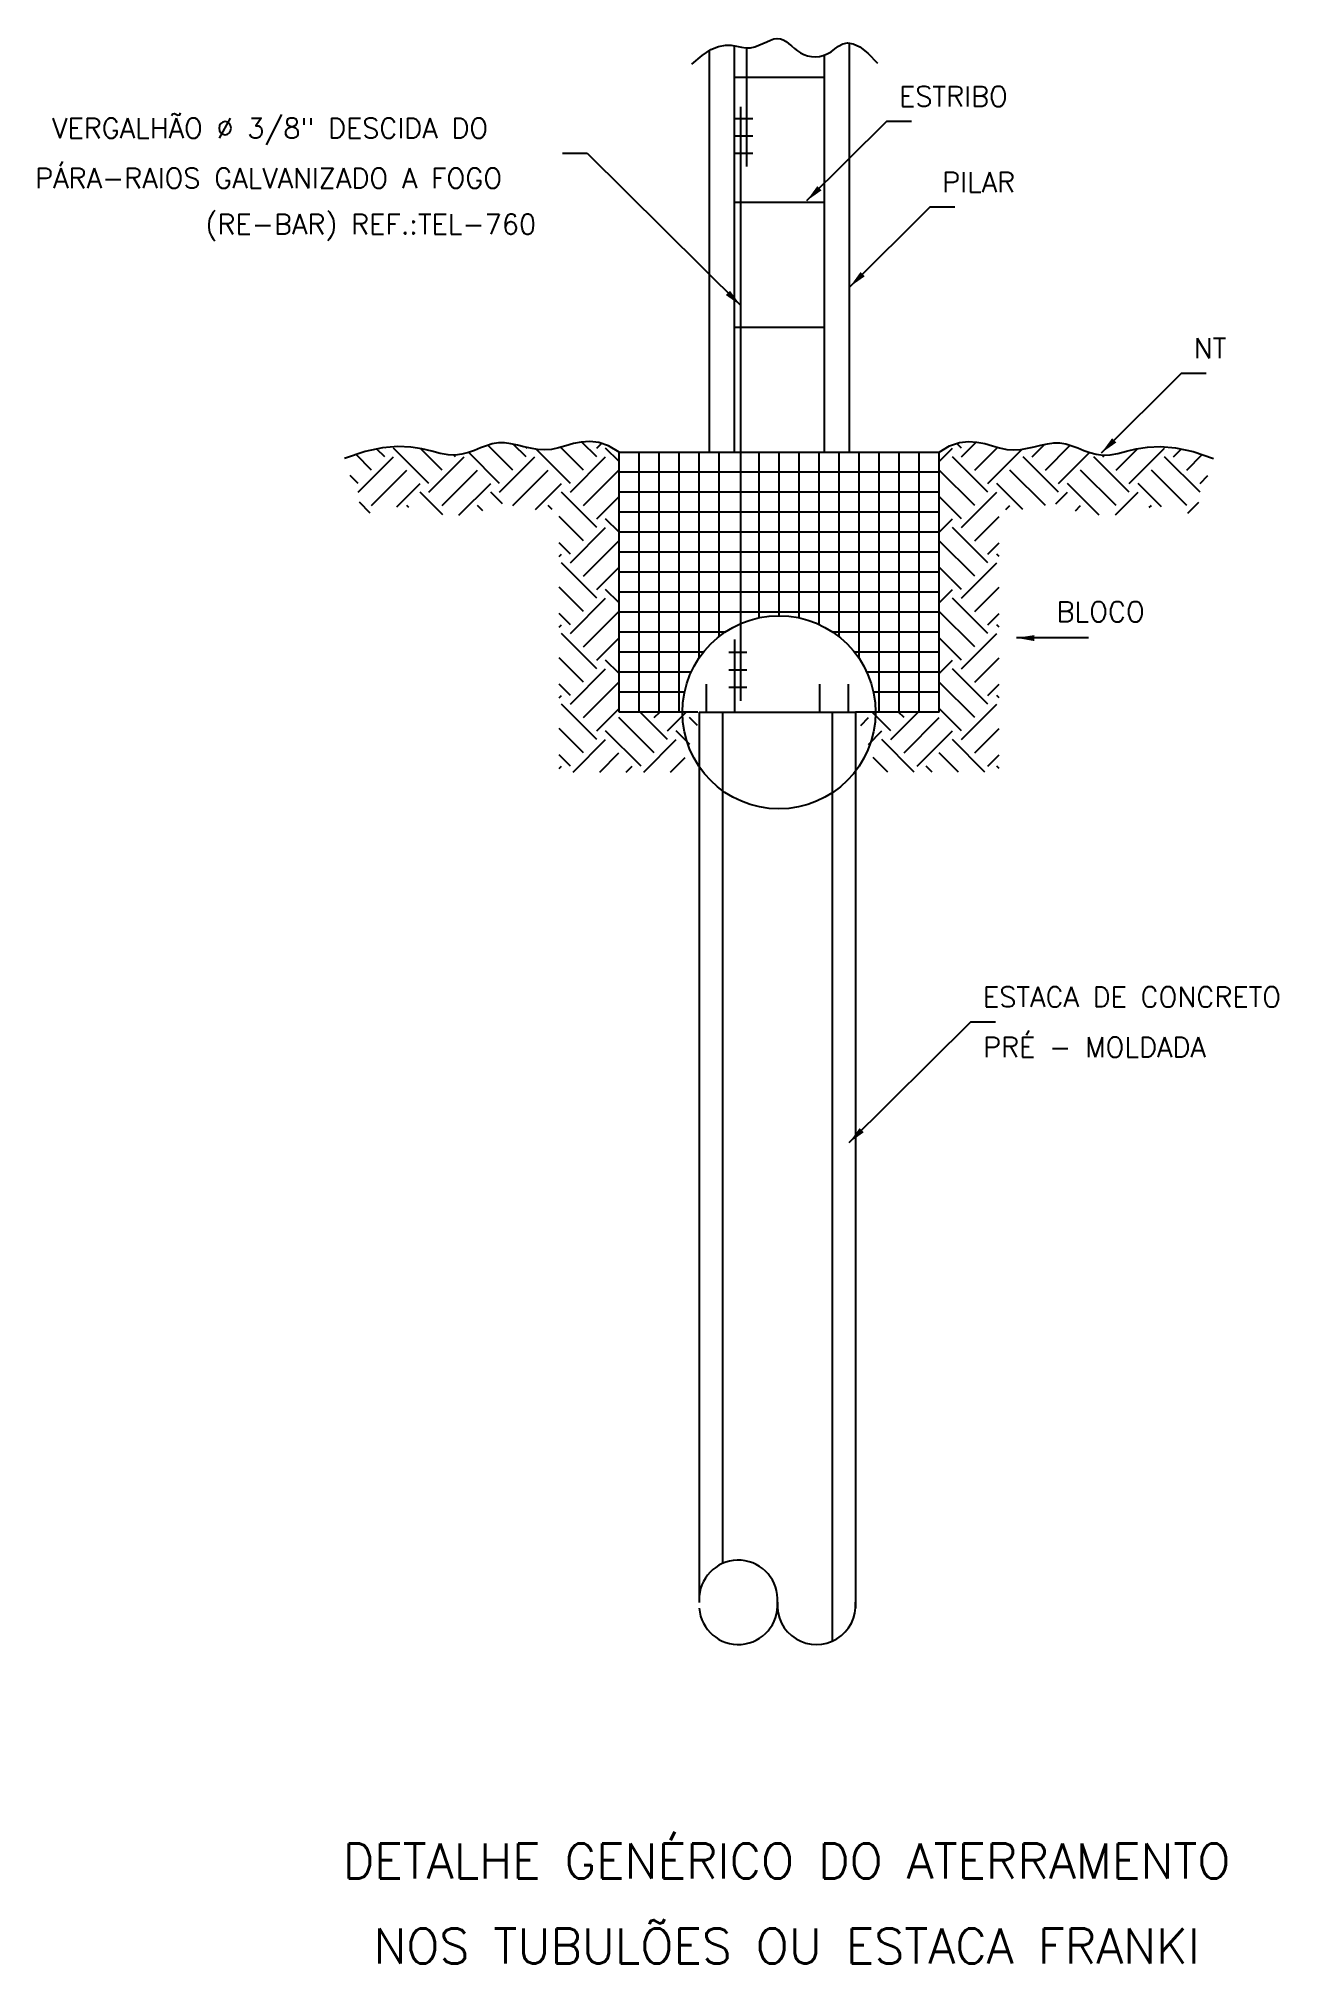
# Model space of a CAD drawing. Header units: millimetres. Extents: x -5913.5 to -5901.1, y -4395 to -4375.8.
import ezdxf
from ezdxf.enums import TextEntityAlignment as Align

# ---------------------------------------------------------------- set-up
doc = ezdxf.new("R2010")
doc.units = ezdxf.units.MM
doc.header["$LTSCALE"] = 10
doc.linetypes.add('ACAD_ISO02W100', pattern=[15, 12, -3])
doc.layers.add('Termotécnica', color=7, linetype='Continuous')
doc.styles.add('r140', font='romans.shx')
doc.styles.add('r80', font='romans.shx')

# ---------------------------------------------------------------- blocks, each defined once
blk = doc.blocks.new('*X1')
at = {"color": 0}
for p, q in [((5637.83, 3141.74), (5639.18, 3143.09)), ((5640.06, 3143.09), (5639.6, 3143.55)), ((5640.06, 3142.21), (5641.55, 3143.69)), ((5641.39, 3140.88), (5643.67, 3143.16)), ((5642.71, 3139.55), (5646.14, 3142.98)), ((5647.13, 3143.09), (5647.06, 3143.16)), ((5647.13, 3142.21), (5648.38, 3143.45)), ((5648.46, 3140.88), (5650.95, 3143.37)), ((5649.78, 3139.55), (5652.88, 3142.65)), ((5655.53, 3140.88), (5657.66, 3143.02)), ((5656.85, 3139.55), (5660.39, 3143.09)), ((5661.27, 3143.09), (5661.23, 3143.13)), ((5661.27, 3142.21), (5662.06, 3142.99)), ((5641.39, 3137.34), (5637.85, 3140.88)), ((5642.71, 3138.67), (5639.18, 3142.21)), ((5648.46, 3137.34), (5644.92, 3140.88)), ((5649.78, 3138.67), (5646.25, 3142.21)), ((5655.53, 3137.34), (5651.99, 3140.88)), ((5656.85, 3138.67), (5653.32, 3142.21)), ((5654.2, 3142.21), (5654.38, 3142.38)), ((5662.6, 3137.34), (5659.06, 3140.88)), ((5663.93, 3138.67), (5660.39, 3142.21)), ((5662.6, 3140.88), (5664.15, 3142.43)), ((5646.19, 3136.96), (5643.6, 3139.55)), ((5653.85, 3136.37), (5650.67, 3139.55)), ((5660.08, 3137.21), (5657.74, 3139.55)), ((5663.93, 3139.55), (5664.72, 3140.35)), ((5640.06, 3136.02), (5637.83, 3138.25)), ((5637.83, 3137.32), (5637.85, 3137.34)), ((5640.06, 3135.13), (5643.6, 3138.67)), ((5644.52, 3136.94), (5644.92, 3137.34)), ((5649.51, 3137.51), (5650.67, 3138.67)), ((5651.47, 3136.82), (5651.99, 3137.34)), ((5655.48, 3136.41), (5657.74, 3138.67)), ((5658.85, 3137.13), (5659.06, 3137.34)), ((5662.72, 3136.58), (5663.81, 3137.67)), ((5637.83, 3134.67), (5639.18, 3136.02)), ((5642.71, 3131.6), (5639.18, 3135.13)), ((5641.39, 3133.81), (5643.83, 3136.25)), ((5641.39, 3130.27), (5637.85, 3133.81)), ((5642.71, 3132.48), (5643.83, 3133.6)), ((5640.06, 3128.95), (5637.83, 3131.18)), ((5640.06, 3128.06), (5643.6, 3131.6)), ((5643.83, 3132.25), (5643.6, 3132.48)), ((5637.83, 3130.25), (5637.85, 3130.27)), ((5641.39, 3126.74), (5643.83, 3129.18)), ((5637.83, 3127.6), (5639.18, 3128.95)), ((5642.71, 3124.53), (5639.18, 3128.06)), ((5641.39, 3123.2), (5637.85, 3126.74)), ((5642.71, 3125.41), (5643.83, 3126.53)), ((5643.83, 3125.18), (5643.6, 3125.41)), ((5640.06, 3121.88), (5637.83, 3124.11)), ((5640.06, 3120.99), (5643.6, 3124.53)), ((5637.83, 3123.18), (5637.85, 3123.2)), ((5637.83, 3120.53), (5639.18, 3121.88)), ((5641.39, 3119.67), (5643.83, 3122.11)), ((5641.39, 3116.13), (5637.85, 3119.67)), ((5642.71, 3117.46), (5639.18, 3120.99)), ((5642.71, 3118.34), (5643.83, 3119.46)), ((5643.83, 3118.11), (5643.6, 3118.34)), ((5629.99, 3115.34), (5630.78, 3116.13)), ((5632.99, 3114.81), (5631.12, 3116.68)), ((5632.99, 3113.92), (5635.74, 3116.68)), ((5634.32, 3116.13), (5633.77, 3116.68)), ((5634.32, 3112.6), (5637.85, 3116.13)), ((5640.06, 3114.81), (5637.83, 3117.04)), ((5640.06, 3113.92), (5643.6, 3117.46)), ((5630.75, 3113.45), (5632.11, 3114.81)), ((5635.35, 3110.68), (5632.11, 3113.92)), ((5635.64, 3111.27), (5639.18, 3114.81)), ((5642.42, 3110.68), (5639.18, 3113.92)), ((5641.39, 3112.6), (5643.83, 3115.04)), ((5632.7, 3110.68), (5631.23, 3112.14)), ((5639.77, 3110.68), (5637.85, 3112.6)), ((5642.71, 3111.27), (5643.83, 3112.39)), ((5637.12, 3110.68), (5636.52, 3111.27)), ((5643.83, 3111.04), (5643.6, 3111.27))]:
    blk.add_line(p, q, dxfattribs=at)
blk = doc.blocks.new('*X2')
at = {"color": 0}
for p, q in [((5637.83, 3141.74), (5639.18, 3143.09)), ((5640.06, 3143.09), (5639.6, 3143.55)), ((5640.06, 3142.21), (5641.55, 3143.69)), ((5641.39, 3140.88), (5643.67, 3143.16)), ((5642.71, 3139.55), (5646.14, 3142.98)), ((5647.13, 3143.09), (5647.06, 3143.16)), ((5647.13, 3142.21), (5648.38, 3143.45)), ((5648.46, 3140.88), (5650.95, 3143.37)), ((5649.78, 3139.55), (5652.88, 3142.65)), ((5655.53, 3140.88), (5657.66, 3143.02)), ((5656.85, 3139.55), (5660.39, 3143.09)), ((5661.27, 3143.09), (5661.23, 3143.13)), ((5661.27, 3142.21), (5662.06, 3142.99)), ((5641.39, 3137.34), (5637.85, 3140.88)), ((5642.71, 3138.67), (5639.18, 3142.21)), ((5648.46, 3137.34), (5644.92, 3140.88)), ((5649.78, 3138.67), (5646.25, 3142.21)), ((5655.53, 3137.34), (5651.99, 3140.88)), ((5656.85, 3138.67), (5653.32, 3142.21)), ((5654.2, 3142.21), (5654.38, 3142.38)), ((5662.6, 3137.34), (5659.06, 3140.88)), ((5663.93, 3138.67), (5660.39, 3142.21)), ((5662.6, 3140.88), (5664.15, 3142.43)), ((5646.19, 3136.96), (5643.6, 3139.55)), ((5653.85, 3136.37), (5650.67, 3139.55)), ((5660.08, 3137.21), (5657.74, 3139.55)), ((5663.93, 3139.55), (5664.72, 3140.35)), ((5640.06, 3136.02), (5637.83, 3138.25)), ((5637.83, 3137.32), (5637.85, 3137.34)), ((5640.06, 3135.13), (5643.6, 3138.67)), ((5644.52, 3136.94), (5644.92, 3137.34)), ((5649.51, 3137.51), (5650.67, 3138.67)), ((5651.47, 3136.82), (5651.99, 3137.34)), ((5655.48, 3136.41), (5657.74, 3138.67)), ((5658.85, 3137.13), (5659.06, 3137.34)), ((5662.72, 3136.58), (5663.81, 3137.67)), ((5637.83, 3134.67), (5639.18, 3136.02)), ((5642.71, 3131.6), (5639.18, 3135.13)), ((5641.39, 3133.81), (5643.83, 3136.25)), ((5641.39, 3130.27), (5637.85, 3133.81)), ((5642.71, 3132.48), (5643.83, 3133.6)), ((5640.06, 3128.95), (5637.83, 3131.18)), ((5640.06, 3128.06), (5643.6, 3131.6)), ((5643.83, 3132.25), (5643.6, 3132.48)), ((5637.83, 3130.25), (5637.85, 3130.27)), ((5641.39, 3126.74), (5643.83, 3129.18)), ((5637.83, 3127.6), (5639.18, 3128.95)), ((5642.71, 3124.53), (5639.18, 3128.06)), ((5641.39, 3123.2), (5637.85, 3126.74)), ((5642.71, 3125.41), (5643.83, 3126.53)), ((5643.83, 3125.18), (5643.6, 3125.41)), ((5640.06, 3121.88), (5637.83, 3124.11)), ((5640.06, 3120.99), (5643.6, 3124.53)), ((5637.83, 3123.18), (5637.85, 3123.2)), ((5637.83, 3120.53), (5639.18, 3121.88)), ((5641.39, 3119.67), (5643.83, 3122.11)), ((5641.39, 3116.13), (5637.85, 3119.67)), ((5642.71, 3117.46), (5639.18, 3120.99)), ((5642.71, 3118.34), (5643.83, 3119.46)), ((5643.83, 3118.11), (5643.6, 3118.34)), ((5629.99, 3115.34), (5630.78, 3116.13)), ((5632.99, 3114.81), (5631.12, 3116.68)), ((5632.99, 3113.92), (5635.74, 3116.68)), ((5634.32, 3116.13), (5633.77, 3116.68)), ((5634.32, 3112.6), (5637.85, 3116.13)), ((5640.06, 3114.81), (5637.83, 3117.04)), ((5640.06, 3113.92), (5643.6, 3117.46)), ((5630.75, 3113.45), (5632.11, 3114.81)), ((5635.35, 3110.68), (5632.11, 3113.92)), ((5635.64, 3111.27), (5639.18, 3114.81)), ((5642.42, 3110.68), (5639.18, 3113.92)), ((5641.39, 3112.6), (5643.83, 3115.04)), ((5632.7, 3110.68), (5631.23, 3112.14)), ((5639.77, 3110.68), (5637.85, 3112.6)), ((5642.71, 3111.27), (5643.83, 3112.39)), ((5637.12, 3110.68), (5636.52, 3111.27)), ((5643.83, 3111.04), (5643.6, 3111.27))]:
    blk.add_line(p, q, dxfattribs=at)

msp = doc.modelspace()

# ---------------------------------------------------------------- linework, layer by layer
at = {"layer": 'Termotécnica', "color": 3}
for p, q in [((-5906.822, -4375.886), (-5906.822, -4379.901)), ((-5906.572, -4375.835), (-5906.572, -4379.901)), ((-5905.672, -4375.93), (-5905.672, -4379.901)), ((-5905.422, -4375.81), (-5905.422, -4379.901)), ((-5906.572, -4376.151), (-5905.672, -4376.151)), ((-5906.572, -4377.401), (-5905.672, -4377.401)), ((-5906.572, -4378.651), (-5905.672, -4378.651)), ((-5907.722, -4379.901), (-5904.522, -4379.901)), ((-5907.722, -4382.501), (-5907.722, -4379.901)), ((-5907.522, -4382.501), (-5907.522, -4379.901)), ((-5907.322, -4382.501), (-5907.322, -4379.901)), ((-5907.122, -4382.501), (-5907.122, -4379.901)), ((-5906.922, -4381.958), (-5906.922, -4379.901)), ((-5906.722, -4381.744), (-5906.722, -4379.901)), ((-5906.322, -4381.557), (-5906.322, -4379.901)), ((-5906.122, -4381.537), (-5906.122, -4379.901)), ((-5905.922, -4381.558), (-5905.922, -4379.901)), ((-5905.722, -4381.624), (-5905.722, -4379.901)), ((-5905.522, -4381.747), (-5905.522, -4379.901)), ((-5905.322, -4381.964), (-5905.322, -4379.901)), ((-5905.122, -4382.501), (-5905.122, -4379.901)), ((-5904.922, -4382.501), (-5904.922, -4379.901)), ((-5904.722, -4382.501), (-5904.722, -4379.901)), ((-5904.522, -4382.501), (-5904.522, -4379.901)), ((-5904.522, -4380.101), (-5907.722, -4380.101)), ((-5904.522, -4380.301), (-5907.722, -4380.301)), ((-5904.522, -4380.501), (-5907.722, -4380.501)), ((-5904.522, -4380.701), (-5907.722, -4380.701)), ((-5904.522, -4380.901), (-5907.722, -4380.901)), ((-5904.522, -4381.101), (-5907.722, -4381.101)), ((-5904.522, -4381.301), (-5907.722, -4381.301)), ((-5904.522, -4381.501), (-5907.722, -4381.501)), ((-5906.664, -4381.701), (-5907.722, -4381.701)), ((-5904.522, -4381.701), (-5905.585, -4381.701)), ((-5906.88, -4381.901), (-5907.722, -4381.901)), ((-5904.522, -4381.901), (-5905.368, -4381.901)), ((-5907.003, -4382.101), (-5907.722, -4382.101)), ((-5904.522, -4382.101), (-5905.246, -4382.101)), ((-5907.069, -4382.301), (-5907.722, -4382.301)), ((-5904.522, -4382.301), (-5905.179, -4382.301)), ((-5906.937, -4382.501), (-5907.722, -4382.501)), ((-5904.522, -4382.501), (-5905.357, -4382.501))]:
    msp.add_line(p, q, dxfattribs=at)
at = {"layer": 'Termotécnica', "color": 6}
for p, q in [((-5906.445, -4377.045), (-5906.445, -4375.856)), ((-5906.505, -4381.101), (-5906.505, -4376.448)), ((-5906.565, -4376.562), (-5906.385, -4376.562)), ((-5906.565, -4376.736), (-5906.385, -4376.736)), ((-5906.565, -4376.91), (-5906.385, -4376.91)), ((-5906.505, -4382.387), (-5906.505, -4381.101)), ((-5906.625, -4381.903), (-5906.445, -4381.903)), ((-5906.565, -4382.501), (-5906.565, -4381.774)), ((-5906.625, -4382.077), (-5906.445, -4382.077)), ((-5906.85, -4382.5), (-5906.85, -4382.222)), ((-5906.625, -4382.252), (-5906.445, -4382.252)), ((-5905.715, -4382.5), (-5905.715, -4382.222)), ((-5905.43, -4382.5), (-5905.43, -4382.222))]:
    msp.add_line(p, q, dxfattribs=at)
at = {"layer": 'Termotécnica', "color": 2}
for p, q in [((-5905.047, -4376.592), (-5905.847, -4377.387)), ((-5904.797, -4376.592), (-5905.047, -4376.592)), ((-5908.291, -4376.91), (-5908.041, -4376.91)), ((-5908.041, -4376.91), (-5906.506, -4378.435)), ((-5904.615, -4377.451), (-5905.415, -4378.247)), ((-5904.365, -4377.451), (-5904.615, -4377.451)), ((-5902.099, -4379.114), (-5902.9, -4379.91)), ((-5901.849, -4379.114), (-5902.099, -4379.114)), ((-5903.026, -4381.759), (-5903.748, -4381.759)), ((-5906.922, -4382.501), (-5906.922, -4391.407)), ((-5906.922, -4382.501), (-5905.357, -4382.501)), ((-5905.357, -4382.501), (-5905.357, -4391.466)), ((-5904.208, -4385.602), (-5905.424, -4386.81)), ((-5903.958, -4385.602), (-5904.208, -4385.602))]:
    msp.add_line(p, q, dxfattribs=at)
at = {"layer": 'Termotécnica', "color": 1, "linetype": 'ACAD_ISO02W100'}
for p, q in [((-5906.688, -4382.501), (-5906.688, -4391.017)), ((-5905.592, -4382.501), (-5905.592, -4391.796))]:
    msp.add_line(p, q, dxfattribs=at)
at = {"layer": 'Termotécnica', "color": 2}
msp.add_lwpolyline([(-5906.995, -4376.021), (-5906.893, -4375.932), (-5906.805, -4375.874), (-5906.728, -4375.842), (-5906.66, -4375.829), (-5906.601, -4375.83), (-5906.548, -4375.839), (-5906.499, -4375.85), (-5906.454, -4375.857), (-5906.409, -4375.855), (-5906.366, -4375.845), (-5906.324, -4375.831), (-5906.284, -4375.813), (-5906.245, -4375.795), (-5906.208, -4375.78), (-5906.174, -4375.768), (-5906.141, -4375.763), (-5906.11, -4375.767), (-5906.081, -4375.778), (-5906.053, -4375.794), (-5906.026, -4375.815), (-5905.998, -4375.838), (-5905.97, -4375.863), (-5905.94, -4375.886), (-5905.908, -4375.906), (-5905.874, -4375.923), (-5905.837, -4375.935), (-5905.799, -4375.943), (-5905.76, -4375.945), (-5905.72, -4375.942), (-5905.681, -4375.933), (-5905.641, -4375.918), (-5905.603, -4375.896), (-5905.566, -4375.868), (-5905.528, -4375.84), (-5905.486, -4375.818), (-5905.438, -4375.808), (-5905.382, -4375.815), (-5905.315, -4375.847), (-5905.235, -4375.91), (-5905.139, -4376.009)], dxfattribs=at)
at = {"layer": 'Termotécnica', "color": 4}
for points in [[(-5907.722, -4379.901), (-5907.828, -4379.839), (-5907.926, -4379.805), (-5908.016, -4379.794), (-5908.101, -4379.8), (-5908.18, -4379.816), (-5908.256, -4379.838), (-5908.328, -4379.859), (-5908.399, -4379.874), (-5908.47, -4379.878), (-5908.539, -4379.873), (-5908.608, -4379.862), (-5908.675, -4379.847), (-5908.741, -4379.831), (-5908.806, -4379.818), (-5908.87, -4379.809), (-5908.931, -4379.809), (-5908.992, -4379.819), (-5909.051, -4379.837), (-5909.11, -4379.859), (-5909.17, -4379.883), (-5909.231, -4379.905), (-5909.295, -4379.922), (-5909.363, -4379.931), (-5909.434, -4379.929), (-5909.512, -4379.915), (-5909.597, -4379.892), (-5909.695, -4379.869), (-5909.807, -4379.851), (-5909.937, -4379.845), (-5910.089, -4379.858), (-5910.265, -4379.895), (-5910.469, -4379.965)], [(-5904.522, -4379.901), (-5904.417, -4379.839), (-5904.319, -4379.805), (-5904.229, -4379.794), (-5904.144, -4379.8), (-5904.065, -4379.816), (-5903.989, -4379.838), (-5903.917, -4379.859), (-5903.846, -4379.874), (-5903.775, -4379.878), (-5903.706, -4379.873), (-5903.637, -4379.862), (-5903.57, -4379.847), (-5903.504, -4379.831), (-5903.439, -4379.818), (-5903.375, -4379.809), (-5903.314, -4379.809), (-5903.253, -4379.819), (-5903.194, -4379.837), (-5903.135, -4379.859), (-5903.075, -4379.883), (-5903.014, -4379.905), (-5902.95, -4379.922), (-5902.882, -4379.931), (-5902.811, -4379.929), (-5902.733, -4379.915), (-5902.648, -4379.892), (-5902.55, -4379.869), (-5902.438, -4379.851), (-5902.308, -4379.845), (-5902.156, -4379.858), (-5901.98, -4379.895), (-5901.776, -4379.965)]]:
    msp.add_lwpolyline(points, dxfattribs=at)
at = {"layer": 'Termotécnica', "color": 1}
msp.add_circle((-5906.124, -4382.503), 0.966, dxfattribs=at)
at = {"layer": 'Termotécnica', "color": 2}
for centre, start, end in [((-5906.531, -4391.377), 355.6572, 175.6572), ((-5906.531, -4391.377), 355.6572, 175.6572), ((-5906.531, -4391.436), 184.3428, 4.3428), ((-5905.749, -4391.436), 175.6572, 4.3428)]:
    msp.add_arc(centre, 0.392, start, end, dxfattribs=at)
for points in [[(-5905.698, -4377.282), (-5905.74, -4377.239), (-5905.847, -4377.387)], [(-5906.655, -4378.33), (-5906.613, -4378.287), (-5906.506, -4378.435)], [(-5905.266, -4378.142), (-5905.308, -4378.099), (-5905.415, -4378.247)], [(-5902.75, -4379.805), (-5902.792, -4379.762), (-5902.9, -4379.91)], [(-5903.568, -4381.791), (-5903.568, -4381.731), (-5903.748, -4381.759)], [(-5905.275, -4386.704), (-5905.317, -4386.662), (-5905.424, -4386.81)]]:
    msp.add_solid(points, dxfattribs=at)

# ---------------------------------------------------------------- block references
at = {"layer": 'Termotécnica', "color": 1, "yscale": 0.1, "zscale": 0.1}
for name, p, xscale in [('*X1', (-5343.94, -4694.169), -0.1), ('*X2', (-6468.305, -4694.169), 0.1)]:
    msp.add_blockref(name, p, dxfattribs=dict(at, xscale=xscale))

# ---------------------------------------------------------------- texts
at = {"layer": 'Termotécnica', "color": 2, "style": 'r80'}
for s, p in [('ESTRIBO', (-5904.923, -4376.442)), ('VERGALHÃO %%C 3/8" DESCIDA DO', (-5913.396, -4376.76)), ('PÁRA-RAIOS GALVANIZADO A FOGO', (-5913.565, -4377.26)), ('PILAR', (-5904.491, -4377.3)), ('(RE-BAR) REF.:TEL-760', (-5911.862, -4377.721)), ('NT', (-5901.974, -4378.962)), ('BLOCO', (-5903.347, -4381.597)), ('ESTACA DE CONCRETO', (-5904.084, -4385.451)), ('PRÉ - MOLDADA', (-5904.083, -4385.952))]:
    msp.add_text(s, height=0.2, dxfattribs=at).set_placement(p)
at = {"layer": 'Termotécnica', "color": 5, "style": 'r140'}
for s, p in [('DETALHE GENÉRICO DO ATERRAMENTO', (-5906.048, -4394.273)), ('NOS TUBULÕES OU ESTACA FRANKI', (-5906.048, -4395.124))]:
    msp.add_text(s, height=0.35, dxfattribs=at).set_placement(p, align=Align.BOTTOM_CENTER)

doc.saveas('drawing.dxf')
